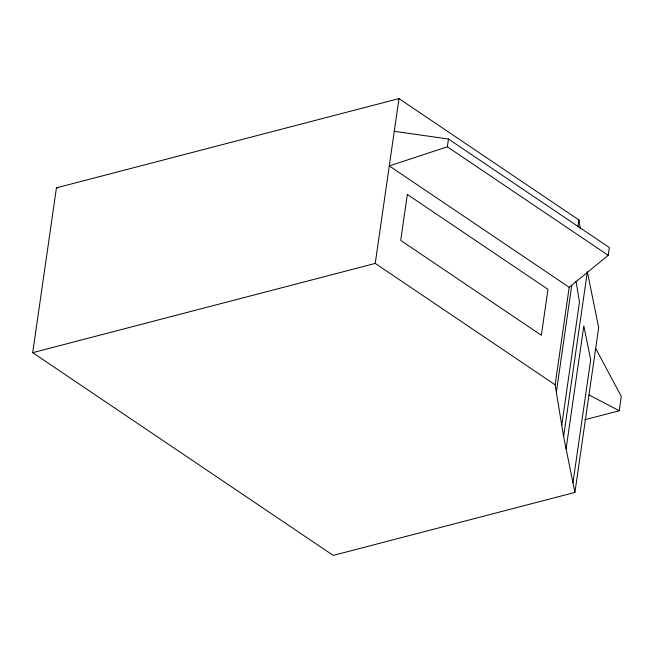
<?xml version="1.0" encoding="UTF-8"?>
<svg xmlns="http://www.w3.org/2000/svg" width="654" height="654" viewBox="0 0 654 654"><rect width="100%" height="100%" fill="white"/><g stroke="black" fill="none" stroke-linecap="round" stroke-linejoin="round"><path stroke-width="0.98" d="M574.915 492.421L563.609 436.619L587.357 271.802L598.672 327.605L574.915 492.421L333.213 555.401L32.7 352.669L56.448 187.845L398.981 98.599L578.896 219.965L580.36 228.941M563.609 436.619L555.14 384.789L375.233 263.415L398.981 98.599M555.14 384.789L569.193 287.294L389.285 165.928L447.344 146.807L448.464 139.016L394.272 131.323M577.891 226.905L578.896 219.965M556.35 392.179L571.751 285.291M561.745 425.214L579.469 302.197L576.043 281.171M566.094 448.881L583.818 325.856L590.685 359.741L572.961 482.766M569.193 287.294L608.195 255.322L609.315 247.531L448.464 139.016M584.758 419.754L619.232 410.777L621.3 396.438L595.671 348.418M32.7 352.669L375.233 263.415M56.448 187.845L58.484 187.69M588.968 394.934L619.232 410.777M447.344 146.807L608.195 255.322M407.336 194.459L400.714 240.41L541.349 335.281L547.97 289.33L407.336 194.459"/></g></svg>
